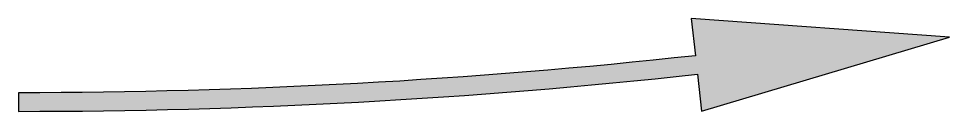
# Model space of a CAD drawing. Header units: metres. Extents: x 0 to 7.5, y -0.08 to 0.67.
import ezdxf

# ---------------------------------------------------------------- set-up
doc = ezdxf.new("R2010")
doc.units = ezdxf.units.M
doc.header["$LTSCALE"] = 0.2

msp = doc.modelspace()

# ---------------------------------------------------------------- hatches: boundary and pattern name
h = msp.add_hatch(color=256)
h.dxf.hatch_style = 1
h.paths.add_polyline_path([(7.496, 0.5218), (5.4173, 0.6711), (5.45, 0.3729, -0.027311), (0, 0.075), (0, -0.075, 0.027311), (5.4663, 0.2238), (5.4991, -0.0744)])

# ---------------------------------------------------------------- linework, layer by layer
at = {"flags": 128}
msp.add_lwpolyline([(7.496, 0.5218), (5.4173, 0.6711), (5.45, 0.3729, -0.027311), (0, 0.075), (0, -0.075, 0.027311), (5.4663, 0.2238), (5.4991, -0.0744)], format="xyb", close=True, dxfattribs=at)

doc.saveas('drawing.dxf')
